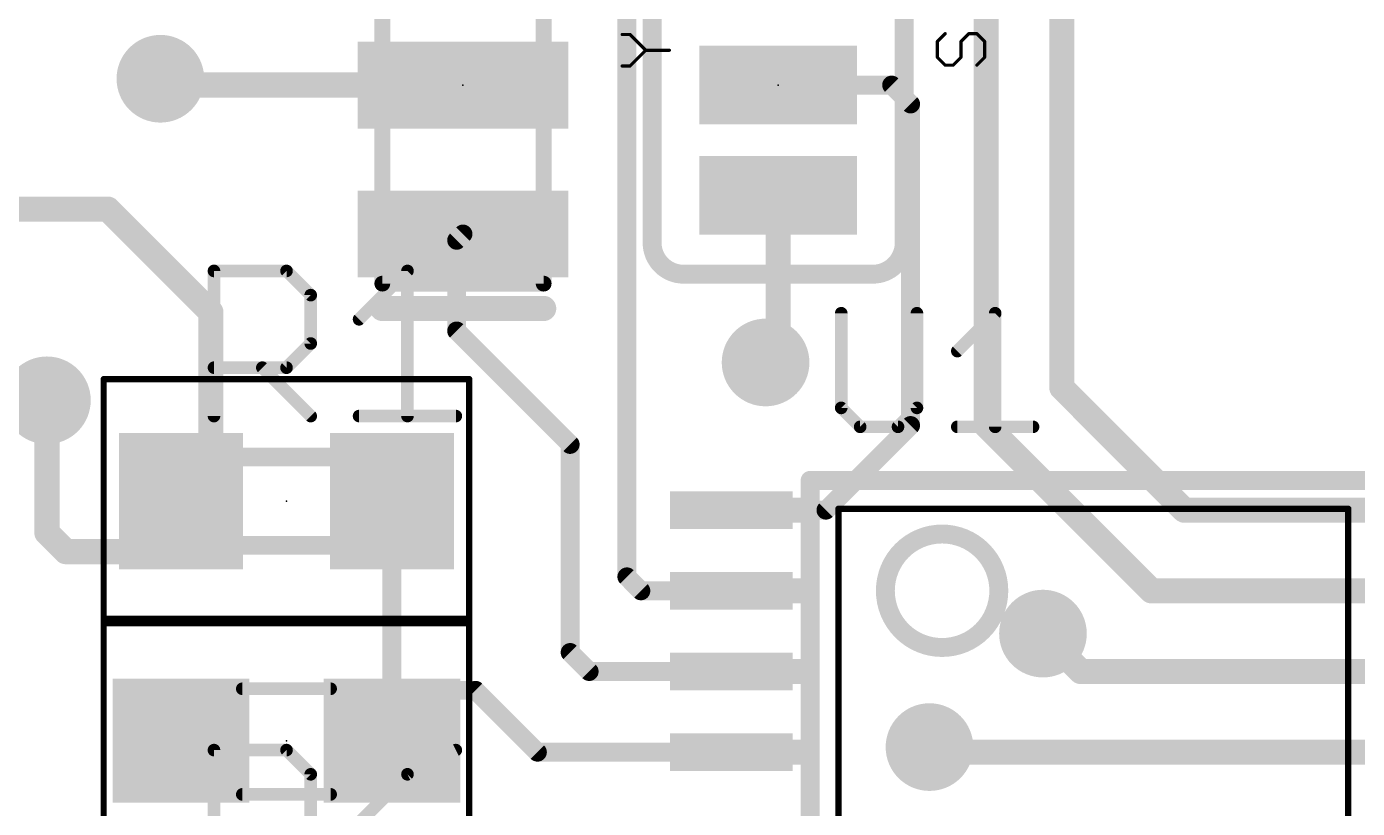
# Model space of a CAD drawing. Extents: x -5.1 to 64.5, y -0.1 to 40.6.
# Drawn here: x 15.53 to 26.26, y 8.14 to 14.44 of the extents above; entities that cross this region are included whole.
import ezdxf

# ---------------------------------------------------------------- set-up
doc = ezdxf.new("R2010")
doc.units = 0
for name, color, linetype in [('1', 14, 'CONTINUOUS'), ('18', 94, 'CONTINUOUS'), ('21', 250, 'CONTINUOUS'), ('23', 178, 'CONTINUOUS'), ('25', 250, 'CONTINUOUS'), ('39', 14, 'CONTINUOUS'), ('51', 250, 'CONTINUOUS')]:
    doc.layers.add(name, color=color, linetype=linetype)

# ---------------------------------------------------------------- blocks, each defined once
blk = doc.blocks.new('RECT')
blk.add_solid([(-0.5, -0.5), (0.5, -0.5), (-0.5, 0.5), (0.5, 0.5)])
blk = doc.blocks.new('ROUNDV')
at = {"const_width": 0.5}
blk.add_lwpolyline([(0, -0.25, 1), (0, 0.25, 1), (0, -0.25)], format="xyb", dxfattribs=at)

msp = doc.modelspace()

# ---------------------------------------------------------------- linework, layer by layer
at = {"layer": '1'}
for points, const_width in [([(23.876, 11.5316), (23.876, 15.3416)], 0.2032), ([(23.2664, 11.2268), (23.2664, 15.0368)], 0.2032), ([(20.3708, 10.0076), (20.3708, 14.8844)], 0.1524), ([(16.6624, 13.97), (16.6116, 14.0208)], 0.2032), ([(19.05, 13.97), (16.6624, 13.97)], 0.2032), ([(22.5044, 13.97), (21.59, 13.97)], 0.1524), ([(22.6568, 13.8176), (22.5044, 13.97)], 0.1524), ([(22.6568, 11.2268), (22.6568, 13.8176)], 0.1524), ([(21.59, 13.081), (21.59, 11.8364)], 0.2032), ([(16.1892, 12.97), (14.92, 12.97)], 0.2032), ([(16.1892, 12.97), (17.018, 12.1412)], 0.2032), ([(18.9992, 12.7192), (19.05, 12.77)], 0.1524), ([(18.9992, 11.9888), (18.9992, 12.7192)], 0.1524), ([(17.018, 12.1412), (17.018, 10.248)], 0.2032), ([(19.9136, 11.0744), (18.9992, 11.9888)], 0.1524), ([(21.59, 11.8364), (21.4884, 11.7348)], 0.2032), ([(24.8626, 10.545), (23.876, 11.5316)], 0.2032), ([(15.6972, 11.43), (15.6972, 10.3632)], 0.2032), ([(21.975, 10.545), (22.6568, 11.2268)], 0.1524), ([(24.5982, 9.895), (23.2664, 11.2268)], 0.2032), ([(19.9136, 9.398), (19.9136, 11.0744)], 0.1524), ([(16.7776, 10.6172), (17.018, 10.248)], 0.2032), ([(16.8792, 10.2108), (16.7776, 10.6172)], 0.2032), ([(18.4776, 9.0932), (18.4776, 10.6172)], 0.1524), ([(21.2122, 10.545), (21.975, 10.545)], 0.1524), ([(27.0478, 10.545), (24.8626, 10.545)], 0.2032), ([(15.6972, 10.3632), (15.8496, 10.2108)], 0.2032), ([(15.8496, 10.2108), (16.8792, 10.2108)], 0.2032), ([(20.4834, 9.895), (20.3708, 10.0076)], 0.1524), ([(27.0478, 9.895), (24.5982, 9.895)], 0.2032), ([(21.2122, 9.895), (20.4834, 9.895)], 0.1524), ([(24.029, 9.245), (23.7236, 9.5504)], 0.2032), ([(20.0666, 9.245), (19.9136, 9.398)], 0.1524), ([(27.0478, 9.245), (24.029, 9.245)], 0.2032), ([(21.2122, 9.245), (20.0666, 9.245)], 0.1524), ([(18.4776, 9.0932), (18.4776, 8.6868)], 0.1524), ([(19.1516, 9.0932), (18.4776, 9.0932)], 0.1524), ([(19.6498, 8.595), (19.1516, 9.0932)], 0.1524), ([(22.8502, 8.595), (22.8092, 8.636)], 0.2032), ([(27.0478, 8.595), (22.8502, 8.595)], 0.2032), ([(21.2122, 8.595), (19.6498, 8.595)], 0.1524)]:
    msp.add_lwpolyline(points, dxfattribs=dict(at, const_width=const_width))
for points, const_width in [([(16.6475, 14.0567, 1), (16.5757, 13.9849)], 0.1016), ([(16.6624, 14.0208, 1), (16.6624, 13.9192)], 0.1016), ([(16.6265, 13.9341, 1), (16.6983, 14.0059)], 0.1016), ([(19.05, 13.9192, 1), (19.05, 14.0208)], 0.1016), ([(21.59, 14.0081, 1), (21.59, 13.9319)], 0.0762), ([(22.5313, 13.9969, 1), (22.4775, 13.9431)], 0.0762), ([(22.5044, 13.9319, 1), (22.5044, 14.0081)], 0.0762), ([(22.6949, 13.8176, 1), (22.6187, 13.8176)], 0.0762), ([(22.6299, 13.7907, 1), (22.6837, 13.8445)], 0.0762), ([(21.6408, 13.081, 1), (21.5392, 13.081)], 0.1016), ([(16.2251, 13.0059, 1), (16.1533, 12.9341)], 0.1016), ([(16.1892, 12.9192, 1), (16.1892, 13.0208)], 0.1016), ([(19.0373, 12.7192, 1), (18.9611, 12.7192)], 0.0762), ([(18.9723, 12.7461, 1), (19.0261, 12.6923)], 0.0762), ([(19.0769, 12.7431, 1), (19.0231, 12.7969)], 0.0762), ([(17.0688, 12.1412, 1), (16.9672, 12.1412)], 0.1016), ([(16.9821, 12.1053, 1), (17.0539, 12.1771)], 0.1016), ([(18.9611, 11.9888, 1), (19.0373, 11.9888)], 0.0762), ([(19.0261, 12.0157, 1), (18.9723, 11.9619)], 0.0762), ([(21.6259, 11.8005, 1), (21.5541, 11.8723)], 0.1016), ([(21.4525, 11.7707, 1), (21.5243, 11.6989)], 0.1016), ([(21.5392, 11.8364, 1), (21.6408, 11.8364)], 0.1016), ([(23.9119, 11.5675, 1), (23.8401, 11.4957)], 0.1016), ([(23.8252, 11.5316, 1), (23.9268, 11.5316)], 0.1016), ([(15.748, 11.43, 1), (15.6464, 11.43)], 0.1016), ([(22.6187, 11.2268, 1), (22.6949, 11.2268)], 0.0762), ([(22.6837, 11.1999, 1), (22.6299, 11.2537)], 0.0762), ([(23.3023, 11.2627, 1), (23.2305, 11.1909)], 0.1016), ([(23.2156, 11.2268, 1), (23.3172, 11.2268)], 0.1016), ([(19.9517, 11.0744, 1), (19.8755, 11.0744)], 0.0762), ([(19.8867, 11.0475, 1), (19.9405, 11.1013)], 0.0762), ([(16.8202, 10.6449, 1), (16.735, 10.5895)], 0.1016), ([(16.8269, 10.6295, 1), (16.7283, 10.6049)], 0.1016), ([(18.5157, 10.6172, 1), (18.4395, 10.6172)], 0.0762), ([(21.2122, 10.5831, 1), (21.2122, 10.5069)], 0.0762), ([(21.975, 10.5069, 1), (21.975, 10.5831)], 0.0762), ([(24.8626, 10.5958, 1), (24.8626, 10.4942)], 0.1016), ([(24.8267, 10.5091, 1), (24.8985, 10.5809)], 0.1016), ([(21.9481, 10.5719, 1), (22.0019, 10.5181)], 0.0762), ([(15.7331, 10.3991, 1), (15.6613, 10.3273)], 0.1016), ([(15.6464, 10.3632, 1), (15.748, 10.3632)], 0.1016), ([(15.8496, 10.2616, 1), (15.8496, 10.16)], 0.1016), ([(15.8137, 10.1749, 1), (15.8855, 10.2467)], 0.1016), ([(16.8792, 10.16, 1), (16.8792, 10.2616)], 0.1016), ([(16.9672, 10.248, 1), (17.0688, 10.248)], 0.1016), ([(16.9754, 10.2203, 1), (17.0606, 10.2757)], 0.1016), ([(16.8299, 10.1985, 1), (16.9285, 10.2231)], 0.1016), ([(20.3977, 10.0345, 1), (20.3439, 9.9807)], 0.0762), ([(20.3327, 10.0076, 1), (20.4089, 10.0076)], 0.0762), ([(24.5982, 9.9458, 1), (24.5982, 9.8442)], 0.1016), ([(24.5623, 9.8591, 1), (24.6341, 9.9309)], 0.1016), ([(20.4834, 9.9331, 1), (20.4834, 9.8569)], 0.0762), ([(20.4565, 9.8681, 1), (20.5103, 9.9219)], 0.0762), ([(21.2122, 9.8569, 1), (21.2122, 9.9331)], 0.0762), ([(23.7595, 9.5863, 1), (23.6877, 9.5145)], 0.1016), ([(19.9405, 9.4249, 1), (19.8867, 9.3711)], 0.0762), ([(19.8755, 9.398, 1), (19.9517, 9.398)], 0.0762), ([(24.029, 9.2958, 1), (24.029, 9.1942)], 0.1016), ([(23.9931, 9.2091, 1), (24.0649, 9.2809)], 0.1016), ([(20.0666, 9.2831, 1), (20.0666, 9.2069)], 0.0762), ([(20.0397, 9.2181, 1), (20.0935, 9.2719)], 0.0762), ([(21.2122, 9.2069, 1), (21.2122, 9.2831)], 0.0762), ([(18.5157, 9.0932, 1), (18.4395, 9.0932)], 0.0762), ([(18.4776, 9.1313, 1), (18.4776, 9.0551)], 0.0762), ([(18.4395, 9.0932, 1), (18.5157, 9.0932)], 0.0762), ([(19.1785, 9.1201, 1), (19.1247, 9.0663)], 0.0762), ([(19.1516, 9.0551, 1), (19.1516, 9.1313)], 0.0762), ([(18.4395, 8.6868, 1), (18.5157, 8.6868)], 0.0762), ([(22.8451, 8.6719, 1), (22.7733, 8.6001)], 0.1016), ([(22.8502, 8.6458, 1), (22.8502, 8.5442)], 0.1016), ([(19.6498, 8.6331, 1), (19.6498, 8.5569)], 0.0762), ([(19.6229, 8.5681, 1), (19.6767, 8.6219)], 0.0762), ([(21.2122, 8.5569, 1), (21.2122, 8.6331)], 0.0762), ([(22.8143, 8.5591, 1), (22.8861, 8.6309)], 0.1016)]:
    msp.add_lwpolyline(points, format="xyb", dxfattribs=dict(at, const_width=const_width))
at = {"layer": '21'}
for points, const_width in [([(20.574, 12.7), (20.574, 15.24)], 0.1524), ([(22.606, 15.24), (22.606, 12.7)], 0.1524), ([(20.828, 12.446), (22.352, 12.446)], 0.1524), ([(19.7, 12.17), (18.4, 12.17)], 0.2032), ([(21.8472, 10.7846), (21.8472, 4.4554)], 0.1524), ([(21.8472, 10.7846), (26.4128, 10.7846)], 0.1524), ([(22.0758, 10.556), (22.0758, 4.684)], 0.0508), ([(22.0758, 10.556), (26.1842, 10.556)], 0.0508), ([(26.1842, 4.684), (26.1842, 10.556)], 0.0508)]:
    msp.add_lwpolyline(points, dxfattribs=dict(at, const_width=const_width))
for points, const_width in [([(20.574, 12.7, 0.4142), (20.828, 12.446)], 0.1524), ([(20.6121, 12.7, 1), (20.5359, 12.7)], 0.0762), ([(22.352, 12.446, 0.4142), (22.606, 12.7)], 0.1524), ([(22.6441, 12.7, 1), (22.5679, 12.7)], 0.0762), ([(20.5359, 12.7, 1), (20.6121, 12.7)], 0.0762), ([(22.5679, 12.7, 1), (22.6441, 12.7)], 0.0762), ([(20.828, 12.4841, 1), (20.828, 12.4079)], 0.0762), ([(20.828, 12.4079, 1), (20.828, 12.4841)], 0.0762), ([(22.352, 12.4841, 1), (22.352, 12.4079)], 0.0762), ([(22.352, 12.4079, 1), (22.352, 12.4841)], 0.0762), ([(18.4, 12.2208, 1), (18.4, 12.1192)], 0.1016), ([(19.7, 12.1192, 1), (19.7, 12.2208)], 0.1016), ([(21.8853, 10.7846, 1), (21.8091, 10.7846)], 0.0762), ([(21.8472, 10.8227, 1), (21.8472, 10.7465)], 0.0762), ([(22.0885, 10.556, 1), (22.0631, 10.556)], 0.0254), ([(22.0758, 10.5687, 1), (22.0758, 10.5433)], 0.0254), ([(26.1969, 10.556, 1), (26.1715, 10.556)], 0.0254), ([(26.1842, 10.5433, 1), (26.1842, 10.5687)], 0.0254), ([(22.9108, 9.4384, 1), (22.9108, 10.3528, 1), (22.9108, 9.4384)], 0.1524)]:
    msp.add_lwpolyline(points, format="xyb", dxfattribs=dict(at, const_width=const_width))
at = {"layer": '23'}
for p in [(19.05, 13.97), (21.59, 13.97), (17.6276, 10.6172), (17.6276, 8.6868)]:
    msp.add_point(p, dxfattribs=at)
at = {"layer": '25'}
for points, const_width in [([(20.3959, 14.3775), (20.3324, 14.3775)], 0.0254), ([(20.523, 14.2504), (20.3959, 14.3775)], 0.0254), ([(22.9359, 14.3843), (22.8724, 14.3207)], 0.0254), ([(23.063, 14.3207), (23.1266, 14.3843)], 0.0254), ([(23.1266, 14.3843), (23.1901, 14.3843)], 0.0254), ([(23.1901, 14.3843), (23.2537, 14.3207)], 0.0254), ([(20.3959, 14.1233), (20.523, 14.2504)], 0.0254), ([(20.523, 14.2504), (20.7137, 14.2504)], 0.0254), ([(22.8724, 14.3207), (22.8724, 14.1936)], 0.0254), ([(23.063, 14.1936), (23.063, 14.3207)], 0.0254), ([(23.2537, 14.3207), (23.2537, 14.1936)], 0.0254), ([(22.8724, 14.1936), (22.9359, 14.1301)], 0.0254), ([(22.9995, 14.1301), (23.063, 14.1936)], 0.0254), ([(23.2537, 14.1936), (23.1901, 14.1301)], 0.0254), ([(20.3324, 14.1233), (20.3959, 14.1233)], 0.0254), ([(22.9359, 14.1301), (22.9995, 14.1301)], 0.0254), ([(17.0434, 11.303), (17.0434, 12.4724)], 0.1016), ([(17.0434, 12.4724), (17.6281, 12.4724)], 0.1016), ([(17.6281, 12.4724), (17.823, 12.2775)], 0.1016), ([(18.2128, 12.0826), (18.6026, 12.4724)], 0.1016), ([(18.6026, 12.4724), (18.6026, 11.303)], 0.1016), ([(17.823, 12.2775), (17.823, 11.8877)], 0.1016), ([(22.098, 12.1316), (22.098, 11.3689)], 0.1016), ([(22.7081, 11.3689), (22.7081, 12.1316)], 0.1016), ([(23.0335, 11.8265), (23.3386, 12.1316)], 0.1016), ([(23.3386, 12.1316), (23.3386, 11.2164)], 0.1016), ([(17.823, 11.8877), (17.6281, 11.6928)], 0.1016), ([(17.6281, 11.6928), (17.0434, 11.6928)], 0.1016), ([(17.4332, 11.6928), (17.823, 11.303)], 0.1016), ([(22.098, 11.3689), (22.2505, 11.2164)], 0.1016), ([(22.5556, 11.2164), (22.7081, 11.3689)], 0.1016), ([(18.2128, 11.303), (18.9924, 11.303)], 0.1016), ([(22.2505, 11.2164), (22.5556, 11.2164)], 0.1016), ([(23.0335, 11.2164), (23.6436, 11.2164)], 0.1016), ([(17.0434, 7.4422), (17.0434, 8.6116)], 0.1016), ([(17.0434, 8.6116), (17.6281, 8.6116)], 0.1016), ([(17.6281, 8.6116), (17.823, 8.4167)], 0.1016), ([(18.9924, 8.6116), (18.6026, 8.4167)], 0.1016), ([(17.823, 8.4167), (17.823, 8.0269)], 0.1016), ([(18.6026, 8.4167), (18.2128, 8.0269)], 0.1016)]:
    msp.add_lwpolyline(points, dxfattribs=dict(at, const_width=const_width))
for points, const_width in [([(20.3324, 14.3839, 1), (20.3324, 14.3712)], 0.0127), ([(20.4004, 14.382, 1), (20.3914, 14.373)], 0.0127), ([(20.3959, 14.3712, 1), (20.3959, 14.3839)], 0.0127), ([(22.9404, 14.3798, 1), (22.9314, 14.3888)], 0.0127), ([(23.1266, 14.3906, 1), (23.1266, 14.3779)], 0.0127), ([(23.1311, 14.3798, 1), (23.1221, 14.3888)], 0.0127), ([(23.1946, 14.3888, 1), (23.1857, 14.3798)], 0.0127), ([(23.1901, 14.3779, 1), (23.1901, 14.3906)], 0.0127), ([(20.523, 14.2567, 1), (20.523, 14.244)], 0.0127), ([(20.5275, 14.2459, 1), (20.5185, 14.2549)], 0.0127), ([(20.7137, 14.244, 1), (20.7137, 14.2567)], 0.0127), ([(22.8787, 14.3207, 1), (22.866, 14.3207)], 0.0127), ([(22.8679, 14.3252, 1), (22.8769, 14.3163)], 0.0127), ([(23.0694, 14.3207, 1), (23.0567, 14.3207)], 0.0127), ([(23.0585, 14.3252, 1), (23.0675, 14.3163)], 0.0127), ([(23.2601, 14.3207, 1), (23.2474, 14.3207)], 0.0127), ([(23.2492, 14.3163, 1), (23.2582, 14.3252)], 0.0127), ([(20.5185, 14.2459, 1), (20.5275, 14.2549)], 0.0127), ([(22.866, 14.1936, 1), (22.8787, 14.1936)], 0.0127), ([(22.8769, 14.1981, 1), (22.8679, 14.1891)], 0.0127), ([(23.0567, 14.1936, 1), (23.0694, 14.1936)], 0.0127), ([(23.0675, 14.1891, 1), (23.0585, 14.1981)], 0.0127), ([(23.2474, 14.1936, 1), (23.2601, 14.1936)], 0.0127), ([(23.2582, 14.1891, 1), (23.2492, 14.1981)], 0.0127), ([(20.3324, 14.1296, 1), (20.3324, 14.1169)], 0.0127), ([(20.3914, 14.1278, 1), (20.4004, 14.1188)], 0.0127), ([(20.3959, 14.1169, 1), (20.3959, 14.1296)], 0.0127), ([(22.9359, 14.1364, 1), (22.9359, 14.1237)], 0.0127), ([(22.9314, 14.1256, 1), (22.9404, 14.1346)], 0.0127), ([(22.995, 14.1346, 1), (23.004, 14.1256)], 0.0127), ([(22.9995, 14.1237, 1), (22.9995, 14.1364)], 0.0127), ([(23.1857, 14.1346, 1), (23.1946, 14.1256)], 0.0127), ([(17.0688, 12.4724, 1), (17.018, 12.4724)], 0.0508), ([(17.0434, 12.4978, 1), (17.0434, 12.447)], 0.0508), ([(17.6461, 12.4904, 1), (17.6101, 12.4544)], 0.0508), ([(17.6281, 12.447, 1), (17.6281, 12.4978)], 0.0508), ([(18.628, 12.4724, 1), (18.5772, 12.4724)], 0.0508), ([(18.6206, 12.4544, 1), (18.5846, 12.4904)], 0.0508), ([(17.8484, 12.2775, 1), (17.7976, 12.2775)], 0.0508), ([(17.805, 12.2595, 1), (17.841, 12.2955)], 0.0508), ([(18.1948, 12.1006, 1), (18.2308, 12.0646)], 0.0508), ([(22.1234, 12.1316, 1), (22.0726, 12.1316)], 0.0508), ([(22.7335, 12.1316, 1), (22.6827, 12.1316)], 0.0508), ([(23.364, 12.1316, 1), (23.3132, 12.1316)], 0.0508), ([(23.3565, 12.1136, 1), (23.3206, 12.1495)], 0.0508), ([(17.7976, 11.8877, 1), (17.8484, 11.8877)], 0.0508), ([(17.841, 11.8697, 1), (17.805, 11.9057)], 0.0508), ([(23.0156, 11.8445, 1), (23.0515, 11.8086)], 0.0508), ([(17.0434, 11.7182, 1), (17.0434, 11.6674)], 0.0508), ([(17.4512, 11.7108, 1), (17.4152, 11.6748)], 0.0508), ([(17.6101, 11.7108, 1), (17.6461, 11.6748)], 0.0508), ([(17.6281, 11.6674, 1), (17.6281, 11.7182)], 0.0508), ([(22.116, 11.3869, 1), (22.08, 11.351)], 0.0508), ([(22.0726, 11.3689, 1), (22.1234, 11.3689)], 0.0508), ([(22.6827, 11.3689, 1), (22.7335, 11.3689)], 0.0508), ([(22.7261, 11.351, 1), (22.6902, 11.3869)], 0.0508), ([(17.018, 11.303, 1), (17.0688, 11.303)], 0.0508), ([(17.805, 11.285, 1), (17.841, 11.321)], 0.0508), ([(18.2128, 11.3284, 1), (18.2128, 11.2776)], 0.0508), ([(18.5772, 11.303, 1), (18.628, 11.303)], 0.0508), ([(18.9924, 11.2776, 1), (18.9924, 11.3284)], 0.0508), ([(22.2505, 11.2418, 1), (22.2505, 11.191)], 0.0508), ([(22.5556, 11.191, 1), (22.5556, 11.2418)], 0.0508), ([(23.0335, 11.2418, 1), (23.0335, 11.191)], 0.0508), ([(23.6436, 11.191, 1), (23.6436, 11.2418)], 0.0508), ([(22.2326, 11.1984, 1), (22.2685, 11.2344)], 0.0508), ([(22.5376, 11.2344, 1), (22.5736, 11.1984)], 0.0508), ([(23.3132, 11.2164, 1), (23.364, 11.2164)], 0.0508), ([(17.0688, 8.6116, 1), (17.018, 8.6116)], 0.0508), ([(17.0434, 8.637, 1), (17.0434, 8.5862)], 0.0508), ([(17.6461, 8.6296, 1), (17.6101, 8.5936)], 0.0508), ([(17.6281, 8.5862, 1), (17.6281, 8.637)], 0.0508), ([(19.0038, 8.5889, 1), (18.981, 8.6343)], 0.0508), ([(17.8484, 8.4167, 1), (17.7976, 8.4167)], 0.0508), ([(17.805, 8.3987, 1), (17.841, 8.4347)], 0.0508), ([(18.5912, 8.4394, 1), (18.614, 8.394)], 0.0508), ([(18.6206, 8.3987, 1), (18.5846, 8.4347)], 0.0508)]:
    msp.add_lwpolyline(points, format="xyb", dxfattribs=dict(at, const_width=const_width))
at = {"layer": '39', "const_width": 0.0508}
for points in [[(16.1546, 11.6002), (19.1006, 11.6002)], [(16.1546, 9.6342), (16.1546, 11.6002)], [(19.1006, 11.6002), (19.1006, 9.6342)], [(16.1546, 7.7038), (16.1546, 9.6698)], [(16.1546, 9.6698), (19.1006, 9.6698)], [(19.1006, 9.6342), (16.1546, 9.6342)], [(19.1006, 9.6698), (19.1006, 7.7038)]]:
    msp.add_lwpolyline(points, dxfattribs=at)
at = {"layer": '39', "const_width": 0.0254}
for points in [[(16.1546, 11.6129, 1), (16.1546, 11.5875)], [(16.1673, 11.6002, 1), (16.1419, 11.6002)], [(19.1133, 11.6002, 1), (19.0879, 11.6002)], [(19.1006, 11.5875, 1), (19.1006, 11.6129)], [(16.1673, 9.6698, 1), (16.1419, 9.6698)], [(16.1546, 9.6825, 1), (16.1546, 9.6571)], [(16.1546, 9.6469, 1), (16.1546, 9.6215)], [(19.1133, 9.6698, 1), (19.0879, 9.6698)], [(19.1006, 9.6571, 1), (19.1006, 9.6825)], [(19.1006, 9.6215, 1), (19.1006, 9.6469)], [(16.1419, 9.6342, 1), (16.1673, 9.6342)], [(19.0879, 9.6342, 1), (19.1133, 9.6342)]]:
    msp.add_lwpolyline(points, format="xyb", dxfattribs=at)
at = {"layer": '51'}
for points, const_width in [([(18.4, 12.37), (18.4, 15.57)], 0.127), ([(19.7, 15.57), (19.7, 12.37)], 0.127), ([(19.7, 12.37), (18.4, 12.37)], 0.127), ([(18.0596, 10.9732), (17.1956, 10.9732)], 0.1524), ([(17.1956, 10.2612), (18.0596, 10.2612)], 0.1524), ([(17.9836, 9.1058), (17.2716, 9.1058)], 0.1016), ([(17.9836, 8.2548), (17.2716, 8.2548)], 0.1016)]:
    msp.add_lwpolyline(points, dxfattribs=dict(at, const_width=const_width))
for points, const_width in [([(18.4, 12.4018, 1), (18.4, 12.3383)], 0.0635), ([(18.3683, 12.37, 1), (18.4318, 12.37)], 0.0635), ([(19.6683, 12.37, 1), (19.7317, 12.37)], 0.0635), ([(19.7, 12.3383, 1), (19.7, 12.4018)], 0.0635), ([(17.1956, 11.0113, 1), (17.1956, 10.9351)], 0.0762), ([(18.0596, 10.9351, 1), (18.0596, 11.0113)], 0.0762), ([(17.1956, 10.2993, 1), (17.1956, 10.2231)], 0.0762), ([(18.0596, 10.2231, 1), (18.0596, 10.2993)], 0.0762), ([(17.2716, 9.1312, 1), (17.2716, 9.0804)], 0.0508), ([(17.9836, 9.0804, 1), (17.9836, 9.1312)], 0.0508), ([(17.2716, 8.2802, 1), (17.2716, 8.2294)], 0.0508), ([(17.9836, 8.2294, 1), (17.9836, 8.2802)], 0.0508)]:
    msp.add_lwpolyline(points, format="xyb", dxfattribs=dict(at, const_width=const_width))

# ---------------------------------------------------------------- block references
at = {"layer": '1', "rotation": 270}
for p, xscale, yscale in [((19.05, 13.97), 0.7, 1.7), ((21.59, 13.97), 0.635, 1.27), ((21.59, 13.081), 0.635, 1.27), ((19.05, 12.77), 0.7, 1.7), ((21.2122, 10.545), 0.3048, 0.9906), ((21.2122, 9.895), 0.3048, 0.9906), ((21.2122, 9.245), 0.3048, 0.9906), ((21.2122, 8.595), 0.3048, 0.9906)]:
    msp.add_blockref('RECT', p, dxfattribs=dict(at, xscale=xscale, yscale=yscale))
at = {"layer": '1', "yscale": 1.1}
for p in [(16.7776, 10.6172), (18.4776, 10.6172)]:
    msp.add_blockref('RECT', p, dxfattribs=at)
at = {"layer": '1', "xscale": 1.1, "rotation": 180}
for p in [(16.7776, 8.6868), (18.4776, 8.6868)]:
    msp.add_blockref('RECT', p, dxfattribs=at)
at = {"layer": '18', "xscale": 0.7064, "yscale": 0.7064}
for p in [(16.6116, 14.0208), (21.4884, 11.7348), (15.6972, 11.43), (23.7236, 9.5504), (22.8092, 8.636)]:
    msp.add_blockref('ROUNDV', p, dxfattribs=at)
at = {"layer": '51', "xscale": 0.4064, "yscale": 0.8636}
for p in [(16.9926, 10.6172), (18.2626, 10.6172)]:
    msp.add_blockref('RECT', p, dxfattribs=at)
at = {"layer": '51'}
for p, xscale, yscale, rotation in [((21.4281, 10.545), 0.2032, 0.8382, 270), ((21.4281, 9.895), 0.2032, 0.8382, 270), ((21.4281, 9.245), 0.2032, 0.8382, 270), ((17.0474, 8.6817), 0.5001, 0.95, 180), ((18.2157, 8.6817), 0.5001, 0.95, 180), ((21.4281, 8.595), 0.2032, 0.8382, 270)]:
    msp.add_blockref('RECT', p, dxfattribs=dict(at, xscale=xscale, yscale=yscale, rotation=rotation))

doc.saveas('drawing.dxf')
